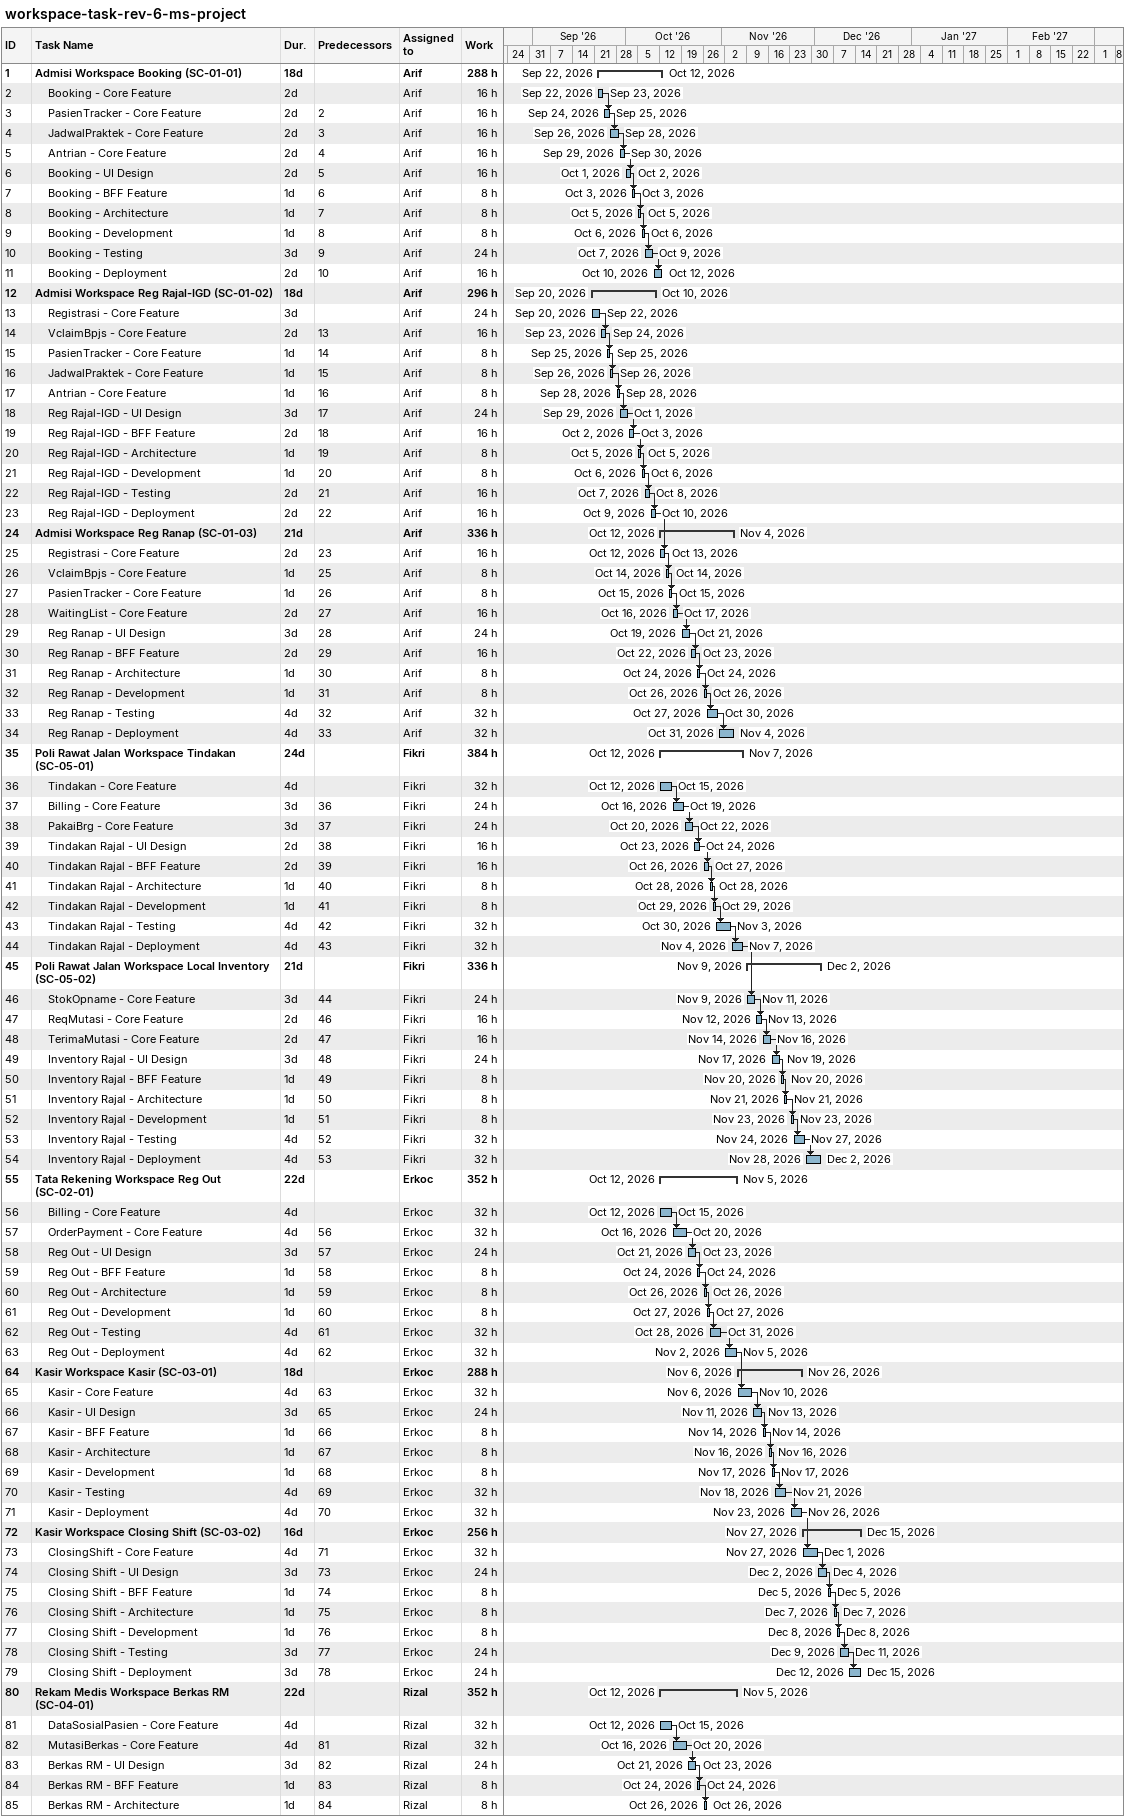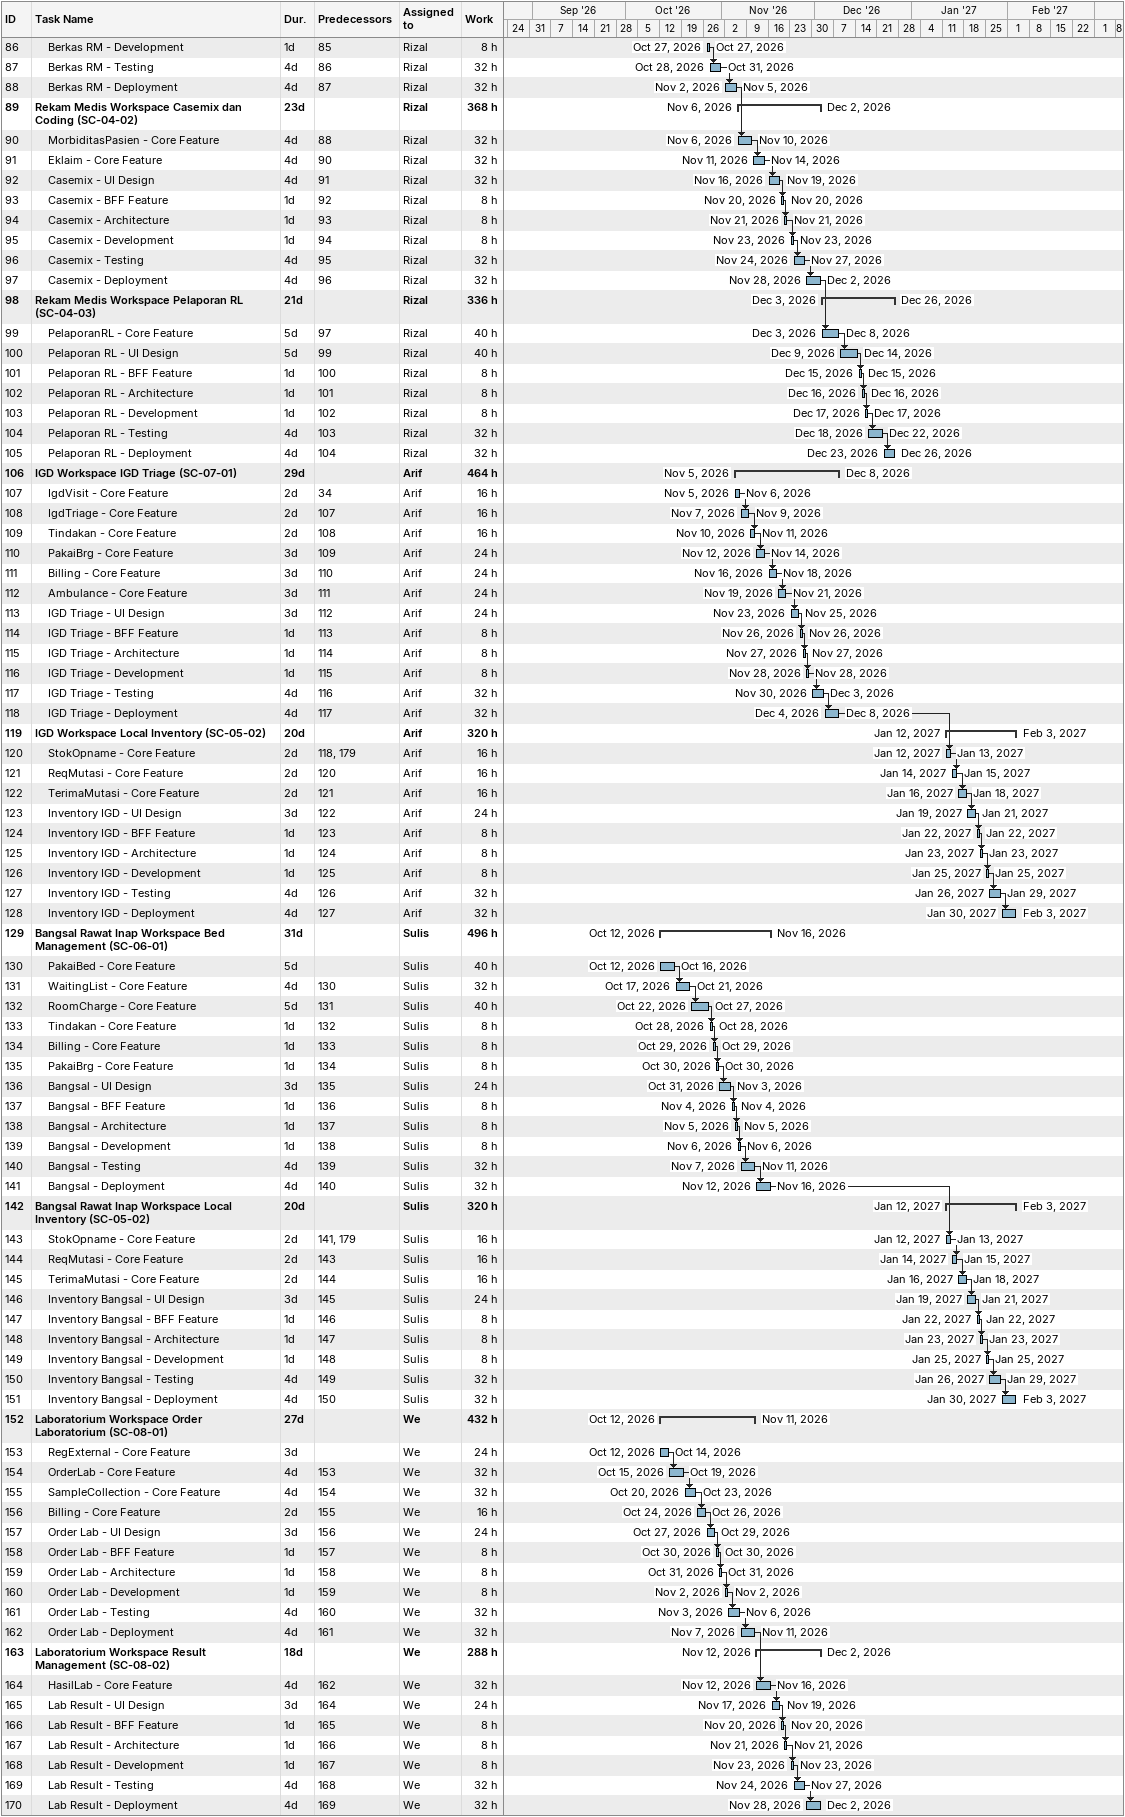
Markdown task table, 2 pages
workspace-task-rev-6-ms-project

| ID | Level | Task | Duration | Start | Finish | Predecessors | Resources | Work (h) |
|---|---|---|---|---|---|---|---|---|
| 1 | 1 | **Admisi Workspace Booking (SC-01-01)** | 18d | 2026-09-22 | 2026-10-12 |  | Arif | 288 |
| 2 | 2 | Booking - Core Feature | 2d | 2026-09-22 | 2026-09-23 |  | Arif | 16 |
| 3 | 2 | PasienTracker - Core Feature | 2d | 2026-09-24 | 2026-09-25 | 2 | Arif | 16 |
| 4 | 2 | JadwalPraktek - Core Feature | 2d | 2026-09-26 | 2026-09-28 | 3 | Arif | 16 |
| 5 | 2 | Antrian - Core Feature | 2d | 2026-09-29 | 2026-09-30 | 4 | Arif | 16 |
| 6 | 2 | Booking - UI Design | 2d | 2026-10-01 | 2026-10-02 | 5 | Arif | 16 |
| 7 | 2 | Booking - BFF Feature | 1d | 2026-10-03 | 2026-10-03 | 6 | Arif | 8 |
| 8 | 2 | Booking - Architecture | 1d | 2026-10-05 | 2026-10-05 | 7 | Arif | 8 |
| 9 | 2 | Booking - Development | 1d | 2026-10-06 | 2026-10-06 | 8 | Arif | 8 |
| 10 | 2 | Booking - Testing | 3d | 2026-10-07 | 2026-10-09 | 9 | Arif | 24 |
| 11 | 2 | Booking - Deployment | 2d | 2026-10-10 | 2026-10-12 | 10 | Arif | 16 |
| 12 | 1 | **Admisi Workspace Reg Rajal-IGD (SC-01-02)** | 18d | 2026-09-20 | 2026-10-10 |  | Arif | 296 |
| 13 | 2 | Registrasi - Core Feature | 3d | 2026-09-20 | 2026-09-22 |  | Arif | 24 |
| 14 | 2 | VclaimBpjs - Core Feature | 2d | 2026-09-23 | 2026-09-24 | 13 | Arif | 16 |
| 15 | 2 | PasienTracker - Core Feature | 1d | 2026-09-25 | 2026-09-25 | 14 | Arif | 8 |
| 16 | 2 | JadwalPraktek - Core Feature | 1d | 2026-09-26 | 2026-09-26 | 15 | Arif | 8 |
| 17 | 2 | Antrian - Core Feature | 1d | 2026-09-28 | 2026-09-28 | 16 | Arif | 8 |
| 18 | 2 | Reg Rajal-IGD - UI Design | 3d | 2026-09-29 | 2026-10-01 | 17 | Arif | 24 |
| 19 | 2 | Reg Rajal-IGD - BFF Feature | 2d | 2026-10-02 | 2026-10-03 | 18 | Arif | 16 |
| 20 | 2 | Reg Rajal-IGD - Architecture | 1d | 2026-10-05 | 2026-10-05 | 19 | Arif | 8 |
| 21 | 2 | Reg Rajal-IGD - Development | 1d | 2026-10-06 | 2026-10-06 | 20 | Arif | 8 |
| 22 | 2 | Reg Rajal-IGD - Testing | 2d | 2026-10-07 | 2026-10-08 | 21 | Arif | 16 |
| 23 | 2 | Reg Rajal-IGD - Deployment | 2d | 2026-10-09 | 2026-10-10 | 22 | Arif | 16 |
| 24 | 1 | **Admisi Workspace Reg Ranap (SC-01-03)** | 21d | 2026-10-12 | 2026-11-04 |  | Arif | 336 |
| 25 | 2 | Registrasi - Core Feature | 2d | 2026-10-12 | 2026-10-13 | 23 | Arif | 16 |
| 26 | 2 | VclaimBpjs - Core Feature | 1d | 2026-10-14 | 2026-10-14 | 25 | Arif | 8 |
| 27 | 2 | PasienTracker - Core Feature | 1d | 2026-10-15 | 2026-10-15 | 26 | Arif | 8 |
| 28 | 2 | WaitingList - Core Feature | 2d | 2026-10-16 | 2026-10-17 | 27 | Arif | 16 |
| 29 | 2 | Reg Ranap - UI Design | 3d | 2026-10-19 | 2026-10-21 | 28 | Arif | 24 |
| 30 | 2 | Reg Ranap - BFF Feature | 2d | 2026-10-22 | 2026-10-23 | 29 | Arif | 16 |
| 31 | 2 | Reg Ranap - Architecture | 1d | 2026-10-24 | 2026-10-24 | 30 | Arif | 8 |
| 32 | 2 | Reg Ranap - Development | 1d | 2026-10-26 | 2026-10-26 | 31 | Arif | 8 |
| 33 | 2 | Reg Ranap - Testing | 4d | 2026-10-27 | 2026-10-30 | 32 | Arif | 32 |
| 34 | 2 | Reg Ranap - Deployment | 4d | 2026-10-31 | 2026-11-04 | 33 | Arif | 32 |
| 35 | 1 | **Poli Rawat Jalan Workspace Tindakan (SC-05-01)** | 24d | 2026-10-12 | 2026-11-07 |  | Fikri | 384 |
| 36 | 2 | Tindakan - Core Feature | 4d | 2026-10-12 | 2026-10-15 |  | Fikri | 32 |
| 37 | 2 | Billing - Core Feature | 3d | 2026-10-16 | 2026-10-19 | 36 | Fikri | 24 |
| 38 | 2 | PakaiBrg - Core Feature | 3d | 2026-10-20 | 2026-10-22 | 37 | Fikri | 24 |
| 39 | 2 | Tindakan Rajal - UI Design | 2d | 2026-10-23 | 2026-10-24 | 38 | Fikri | 16 |
| 40 | 2 | Tindakan Rajal - BFF Feature | 2d | 2026-10-26 | 2026-10-27 | 39 | Fikri | 16 |
| 41 | 2 | Tindakan Rajal - Architecture | 1d | 2026-10-28 | 2026-10-28 | 40 | Fikri | 8 |
| 42 | 2 | Tindakan Rajal - Development | 1d | 2026-10-29 | 2026-10-29 | 41 | Fikri | 8 |
| 43 | 2 | Tindakan Rajal - Testing | 4d | 2026-10-30 | 2026-11-03 | 42 | Fikri | 32 |
| 44 | 2 | Tindakan Rajal - Deployment | 4d | 2026-11-04 | 2026-11-07 | 43 | Fikri | 32 |
| 45 | 1 | **Poli Rawat Jalan Workspace Local Inventory (SC-05-02)** | 21d | 2026-11-09 | 2026-12-02 |  | Fikri | 336 |
| 46 | 2 | StokOpname - Core Feature | 3d | 2026-11-09 | 2026-11-11 | 44 | Fikri | 24 |
| 47 | 2 | ReqMutasi - Core Feature | 2d | 2026-11-12 | 2026-11-13 | 46 | Fikri | 16 |
| 48 | 2 | TerimaMutasi - Core Feature | 2d | 2026-11-14 | 2026-11-16 | 47 | Fikri | 16 |
| 49 | 2 | Inventory Rajal - UI Design | 3d | 2026-11-17 | 2026-11-19 | 48 | Fikri | 24 |
| 50 | 2 | Inventory Rajal - BFF Feature | 1d | 2026-11-20 | 2026-11-20 | 49 | Fikri | 8 |
| 51 | 2 | Inventory Rajal - Architecture | 1d | 2026-11-21 | 2026-11-21 | 50 | Fikri | 8 |
| 52 | 2 | Inventory Rajal - Development | 1d | 2026-11-23 | 2026-11-23 | 51 | Fikri | 8 |
| 53 | 2 | Inventory Rajal - Testing | 4d | 2026-11-24 | 2026-11-27 | 52 | Fikri | 32 |
| 54 | 2 | Inventory Rajal - Deployment | 4d | 2026-11-28 | 2026-12-02 | 53 | Fikri | 32 |
| 55 | 1 | **Tata Rekening Workspace Reg Out (SC-02-01)** | 22d | 2026-10-12 | 2026-11-05 |  | Erkoc | 352 |
| 56 | 2 | Billing - Core Feature | 4d | 2026-10-12 | 2026-10-15 |  | Erkoc | 32 |
| 57 | 2 | OrderPayment - Core Feature | 4d | 2026-10-16 | 2026-10-20 | 56 | Erkoc | 32 |
| 58 | 2 | Reg Out - UI Design | 3d | 2026-10-21 | 2026-10-23 | 57 | Erkoc | 24 |
| 59 | 2 | Reg Out - BFF Feature | 1d | 2026-10-24 | 2026-10-24 | 58 | Erkoc | 8 |
| 60 | 2 | Reg Out - Architecture | 1d | 2026-10-26 | 2026-10-26 | 59 | Erkoc | 8 |
| 61 | 2 | Reg Out - Development | 1d | 2026-10-27 | 2026-10-27 | 60 | Erkoc | 8 |
| 62 | 2 | Reg Out - Testing | 4d | 2026-10-28 | 2026-10-31 | 61 | Erkoc | 32 |
| 63 | 2 | Reg Out - Deployment | 4d | 2026-11-02 | 2026-11-05 | 62 | Erkoc | 32 |
| 64 | 1 | **Kasir Workspace Kasir (SC-03-01)** | 18d | 2026-11-06 | 2026-11-26 |  | Erkoc | 288 |
| 65 | 2 | Kasir - Core Feature | 4d | 2026-11-06 | 2026-11-10 | 63 | Erkoc | 32 |
| 66 | 2 | Kasir - UI Design | 3d | 2026-11-11 | 2026-11-13 | 65 | Erkoc | 24 |
| 67 | 2 | Kasir - BFF Feature | 1d | 2026-11-14 | 2026-11-14 | 66 | Erkoc | 8 |
| 68 | 2 | Kasir - Architecture | 1d | 2026-11-16 | 2026-11-16 | 67 | Erkoc | 8 |
| 69 | 2 | Kasir - Development | 1d | 2026-11-17 | 2026-11-17 | 68 | Erkoc | 8 |
| 70 | 2 | Kasir - Testing | 4d | 2026-11-18 | 2026-11-21 | 69 | Erkoc | 32 |
| 71 | 2 | Kasir - Deployment | 4d | 2026-11-23 | 2026-11-26 | 70 | Erkoc | 32 |
| 72 | 1 | **Kasir Workspace Closing Shift (SC-03-02)** | 16d | 2026-11-27 | 2026-12-15 |  | Erkoc | 256 |
| 73 | 2 | ClosingShift - Core Feature | 4d | 2026-11-27 | 2026-12-01 | 71 | Erkoc | 32 |
| 74 | 2 | Closing Shift - UI Design | 3d | 2026-12-02 | 2026-12-04 | 73 | Erkoc | 24 |
| 75 | 2 | Closing Shift - BFF Feature | 1d | 2026-12-05 | 2026-12-05 | 74 | Erkoc | 8 |
| 76 | 2 | Closing Shift - Architecture | 1d | 2026-12-07 | 2026-12-07 | 75 | Erkoc | 8 |
| 77 | 2 | Closing Shift - Development | 1d | 2026-12-08 | 2026-12-08 | 76 | Erkoc | 8 |
| 78 | 2 | Closing Shift - Testing | 3d | 2026-12-09 | 2026-12-11 | 77 | Erkoc | 24 |
| 79 | 2 | Closing Shift - Deployment | 3d | 2026-12-12 | 2026-12-15 | 78 | Erkoc | 24 |
| 80 | 1 | **Rekam Medis Workspace Berkas RM (SC-04-01)** | 22d | 2026-10-12 | 2026-11-05 |  | Rizal | 352 |
| 81 | 2 | DataSosialPasien - Core Feature | 4d | 2026-10-12 | 2026-10-15 |  | Rizal | 32 |
| 82 | 2 | MutasiBerkas - Core Feature | 4d | 2026-10-16 | 2026-10-20 | 81 | Rizal | 32 |
| 83 | 2 | Berkas RM - UI Design | 3d | 2026-10-21 | 2026-10-23 | 82 | Rizal | 24 |
| 84 | 2 | Berkas RM - BFF Feature | 1d | 2026-10-24 | 2026-10-24 | 83 | Rizal | 8 |
| 85 | 2 | Berkas RM - Architecture | 1d | 2026-10-26 | 2026-10-26 | 84 | Rizal | 8 |
| 86 | 2 | Berkas RM - Development | 1d | 2026-10-27 | 2026-10-27 | 85 | Rizal | 8 |
| 87 | 2 | Berkas RM - Testing | 4d | 2026-10-28 | 2026-10-31 | 86 | Rizal | 32 |
| 88 | 2 | Berkas RM - Deployment | 4d | 2026-11-02 | 2026-11-05 | 87 | Rizal | 32 |
| 89 | 1 | **Rekam Medis Workspace Casemix dan Coding (SC-04-02)** | 23d | 2026-11-06 | 2026-12-02 |  | Rizal | 368 |
| 90 | 2 | MorbiditasPasien - Core Feature | 4d | 2026-11-06 | 2026-11-10 | 88 | Rizal | 32 |
| 91 | 2 | Eklaim - Core Feature | 4d | 2026-11-11 | 2026-11-14 | 90 | Rizal | 32 |
| 92 | 2 | Casemix - UI Design | 4d | 2026-11-16 | 2026-11-19 | 91 | Rizal | 32 |
| 93 | 2 | Casemix - BFF Feature | 1d | 2026-11-20 | 2026-11-20 | 92 | Rizal | 8 |
| 94 | 2 | Casemix - Architecture | 1d | 2026-11-21 | 2026-11-21 | 93 | Rizal | 8 |
| 95 | 2 | Casemix - Development | 1d | 2026-11-23 | 2026-11-23 | 94 | Rizal | 8 |
| 96 | 2 | Casemix - Testing | 4d | 2026-11-24 | 2026-11-27 | 95 | Rizal | 32 |
| 97 | 2 | Casemix - Deployment | 4d | 2026-11-28 | 2026-12-02 | 96 | Rizal | 32 |
| 98 | 1 | **Rekam Medis Workspace Pelaporan RL (SC-04-03)** | 21d | 2026-12-03 | 2026-12-26 |  | Rizal | 336 |
| 99 | 2 | PelaporanRL - Core Feature | 5d | 2026-12-03 | 2026-12-08 | 97 | Rizal | 40 |
| 100 | 2 | Pelaporan RL - UI Design | 5d | 2026-12-09 | 2026-12-14 | 99 | Rizal | 40 |
| 101 | 2 | Pelaporan RL - BFF Feature | 1d | 2026-12-15 | 2026-12-15 | 100 | Rizal | 8 |
| 102 | 2 | Pelaporan RL - Architecture | 1d | 2026-12-16 | 2026-12-16 | 101 | Rizal | 8 |
| 103 | 2 | Pelaporan RL - Development | 1d | 2026-12-17 | 2026-12-17 | 102 | Rizal | 8 |
| 104 | 2 | Pelaporan RL - Testing | 4d | 2026-12-18 | 2026-12-22 | 103 | Rizal | 32 |
| 105 | 2 | Pelaporan RL - Deployment | 4d | 2026-12-23 | 2026-12-26 | 104 | Rizal | 32 |
| 106 | 1 | **IGD Workspace IGD Triage (SC-07-01)** | 29d | 2026-11-05 | 2026-12-08 |  | Arif | 464 |
| 107 | 2 | IgdVisit - Core Feature | 2d | 2026-11-05 | 2026-11-06 | 34 | Arif | 16 |
| 108 | 2 | IgdTriage - Core Feature | 2d | 2026-11-07 | 2026-11-09 | 107 | Arif | 16 |
| 109 | 2 | Tindakan - Core Feature | 2d | 2026-11-10 | 2026-11-11 | 108 | Arif | 16 |
| 110 | 2 | PakaiBrg - Core Feature | 3d | 2026-11-12 | 2026-11-14 | 109 | Arif | 24 |
| 111 | 2 | Billing - Core Feature | 3d | 2026-11-16 | 2026-11-18 | 110 | Arif | 24 |
| 112 | 2 | Ambulance - Core Feature | 3d | 2026-11-19 | 2026-11-21 | 111 | Arif | 24 |
| 113 | 2 | IGD Triage - UI Design | 3d | 2026-11-23 | 2026-11-25 | 112 | Arif | 24 |
| 114 | 2 | IGD Triage - BFF Feature | 1d | 2026-11-26 | 2026-11-26 | 113 | Arif | 8 |
| 115 | 2 | IGD Triage - Architecture | 1d | 2026-11-27 | 2026-11-27 | 114 | Arif | 8 |
| 116 | 2 | IGD Triage - Development | 1d | 2026-11-28 | 2026-11-28 | 115 | Arif | 8 |
| 117 | 2 | IGD Triage - Testing | 4d | 2026-11-30 | 2026-12-03 | 116 | Arif | 32 |
| 118 | 2 | IGD Triage - Deployment | 4d | 2026-12-04 | 2026-12-08 | 117 | Arif | 32 |
| 119 | 1 | **IGD Workspace Local Inventory (SC-05-02)** | 20d | 2027-01-12 | 2027-02-03 |  | Arif | 320 |
| 120 | 2 | StokOpname - Core Feature | 2d | 2027-01-12 | 2027-01-13 | 118, 179 | Arif | 16 |
| 121 | 2 | ReqMutasi - Core Feature | 2d | 2027-01-14 | 2027-01-15 | 120 | Arif | 16 |
| 122 | 2 | TerimaMutasi - Core Feature | 2d | 2027-01-16 | 2027-01-18 | 121 | Arif | 16 |
| 123 | 2 | Inventory IGD - UI Design | 3d | 2027-01-19 | 2027-01-21 | 122 | Arif | 24 |
| 124 | 2 | Inventory IGD - BFF Feature | 1d | 2027-01-22 | 2027-01-22 | 123 | Arif | 8 |
| 125 | 2 | Inventory IGD - Architecture | 1d | 2027-01-23 | 2027-01-23 | 124 | Arif | 8 |
| 126 | 2 | Inventory IGD - Development | 1d | 2027-01-25 | 2027-01-25 | 125 | Arif | 8 |
| 127 | 2 | Inventory IGD - Testing | 4d | 2027-01-26 | 2027-01-29 | 126 | Arif | 32 |
| 128 | 2 | Inventory IGD - Deployment | 4d | 2027-01-30 | 2027-02-03 | 127 | Arif | 32 |
| 129 | 1 | **Bangsal Rawat Inap Workspace Bed Management (SC-06-01)** | 31d | 2026-10-12 | 2026-11-16 |  | Sulis | 496 |
| 130 | 2 | PakaiBed - Core Feature | 5d | 2026-10-12 | 2026-10-16 |  | Sulis | 40 |
| 131 | 2 | WaitingList - Core Feature | 4d | 2026-10-17 | 2026-10-21 | 130 | Sulis | 32 |
| 132 | 2 | RoomCharge - Core Feature | 5d | 2026-10-22 | 2026-10-27 | 131 | Sulis | 40 |
| 133 | 2 | Tindakan - Core Feature | 1d | 2026-10-28 | 2026-10-28 | 132 | Sulis | 8 |
| 134 | 2 | Billing - Core Feature | 1d | 2026-10-29 | 2026-10-29 | 133 | Sulis | 8 |
| 135 | 2 | PakaiBrg - Core Feature | 1d | 2026-10-30 | 2026-10-30 | 134 | Sulis | 8 |
| 136 | 2 | Bangsal - UI Design | 3d | 2026-10-31 | 2026-11-03 | 135 | Sulis | 24 |
| 137 | 2 | Bangsal - BFF Feature | 1d | 2026-11-04 | 2026-11-04 | 136 | Sulis | 8 |
| 138 | 2 | Bangsal - Architecture | 1d | 2026-11-05 | 2026-11-05 | 137 | Sulis | 8 |
| 139 | 2 | Bangsal - Development | 1d | 2026-11-06 | 2026-11-06 | 138 | Sulis | 8 |
| 140 | 2 | Bangsal - Testing | 4d | 2026-11-07 | 2026-11-11 | 139 | Sulis | 32 |
| 141 | 2 | Bangsal - Deployment | 4d | 2026-11-12 | 2026-11-16 | 140 | Sulis | 32 |
| 142 | 1 | **Bangsal Rawat Inap Workspace Local Inventory (SC-05-02)** | 20d | 2027-01-12 | 2027-02-03 |  | Sulis | 320 |
| 143 | 2 | StokOpname - Core Feature | 2d | 2027-01-12 | 2027-01-13 | 141, 179 | Sulis | 16 |
| 144 | 2 | ReqMutasi - Core Feature | 2d | 2027-01-14 | 2027-01-15 | 143 | Sulis | 16 |
| 145 | 2 | TerimaMutasi - Core Feature | 2d | 2027-01-16 | 2027-01-18 | 144 | Sulis | 16 |
| 146 | 2 | Inventory Bangsal - UI Design | 3d | 2027-01-19 | 2027-01-21 | 145 | Sulis | 24 |
| 147 | 2 | Inventory Bangsal - BFF Feature | 1d | 2027-01-22 | 2027-01-22 | 146 | Sulis | 8 |
| 148 | 2 | Inventory Bangsal - Architecture | 1d | 2027-01-23 | 2027-01-23 | 147 | Sulis | 8 |
| 149 | 2 | Inventory Bangsal - Development | 1d | 2027-01-25 | 2027-01-25 | 148 | Sulis | 8 |
| 150 | 2 | Inventory Bangsal - Testing | 4d | 2027-01-26 | 2027-01-29 | 149 | Sulis | 32 |
| 151 | 2 | Inventory Bangsal - Deployment | 4d | 2027-01-30 | 2027-02-03 | 150 | Sulis | 32 |
| 152 | 1 | **Laboratorium Workspace Order Laboratorium (SC-08-01)** | 27d | 2026-10-12 | 2026-11-11 |  | We | 432 |
| 153 | 2 | RegExternal - Core Feature | 3d | 2026-10-12 | 2026-10-14 |  | We | 24 |
| 154 | 2 | OrderLab - Core Feature | 4d | 2026-10-15 | 2026-10-19 | 153 | We | 32 |
| 155 | 2 | SampleCollection - Core Feature | 4d | 2026-10-20 | 2026-10-23 | 154 | We | 32 |
| 156 | 2 | Billing - Core Feature | 2d | 2026-10-24 | 2026-10-26 | 155 | We | 16 |
| 157 | 2 | Order Lab - UI Design | 3d | 2026-10-27 | 2026-10-29 | 156 | We | 24 |
| 158 | 2 | Order Lab - BFF Feature | 1d | 2026-10-30 | 2026-10-30 | 157 | We | 8 |
| 159 | 2 | Order Lab - Architecture | 1d | 2026-10-31 | 2026-10-31 | 158 | We | 8 |
| 160 | 2 | Order Lab - Development | 1d | 2026-11-02 | 2026-11-02 | 159 | We | 8 |
| 161 | 2 | Order Lab - Testing | 4d | 2026-11-03 | 2026-11-06 | 160 | We | 32 |
| 162 | 2 | Order Lab - Deployment | 4d | 2026-11-07 | 2026-11-11 | 161 | We | 32 |
| 163 | 1 | **Laboratorium Workspace Result Management (SC-08-02)** | 18d | 2026-11-12 | 2026-12-02 |  | We | 288 |
| 164 | 2 | HasilLab - Core Feature | 4d | 2026-11-12 | 2026-11-16 | 162 | We | 32 |
| 165 | 2 | Lab Result - UI Design | 3d | 2026-11-17 | 2026-11-19 | 164 | We | 24 |
| 166 | 2 | Lab Result - BFF Feature | 1d | 2026-11-20 | 2026-11-20 | 165 | We | 8 |
| 167 | 2 | Lab Result - Architecture | 1d | 2026-11-21 | 2026-11-21 | 166 | We | 8 |
| 168 | 2 | Lab Result - Development | 1d | 2026-11-23 | 2026-11-23 | 167 | We | 8 |
| 169 | 2 | Lab Result - Testing | 4d | 2026-11-24 | 2026-11-27 | 168 | We | 32 |
| 170 | 2 | Lab Result - Deployment | 4d | 2026-11-28 | 2026-12-02 | 169 | We | 32 |
